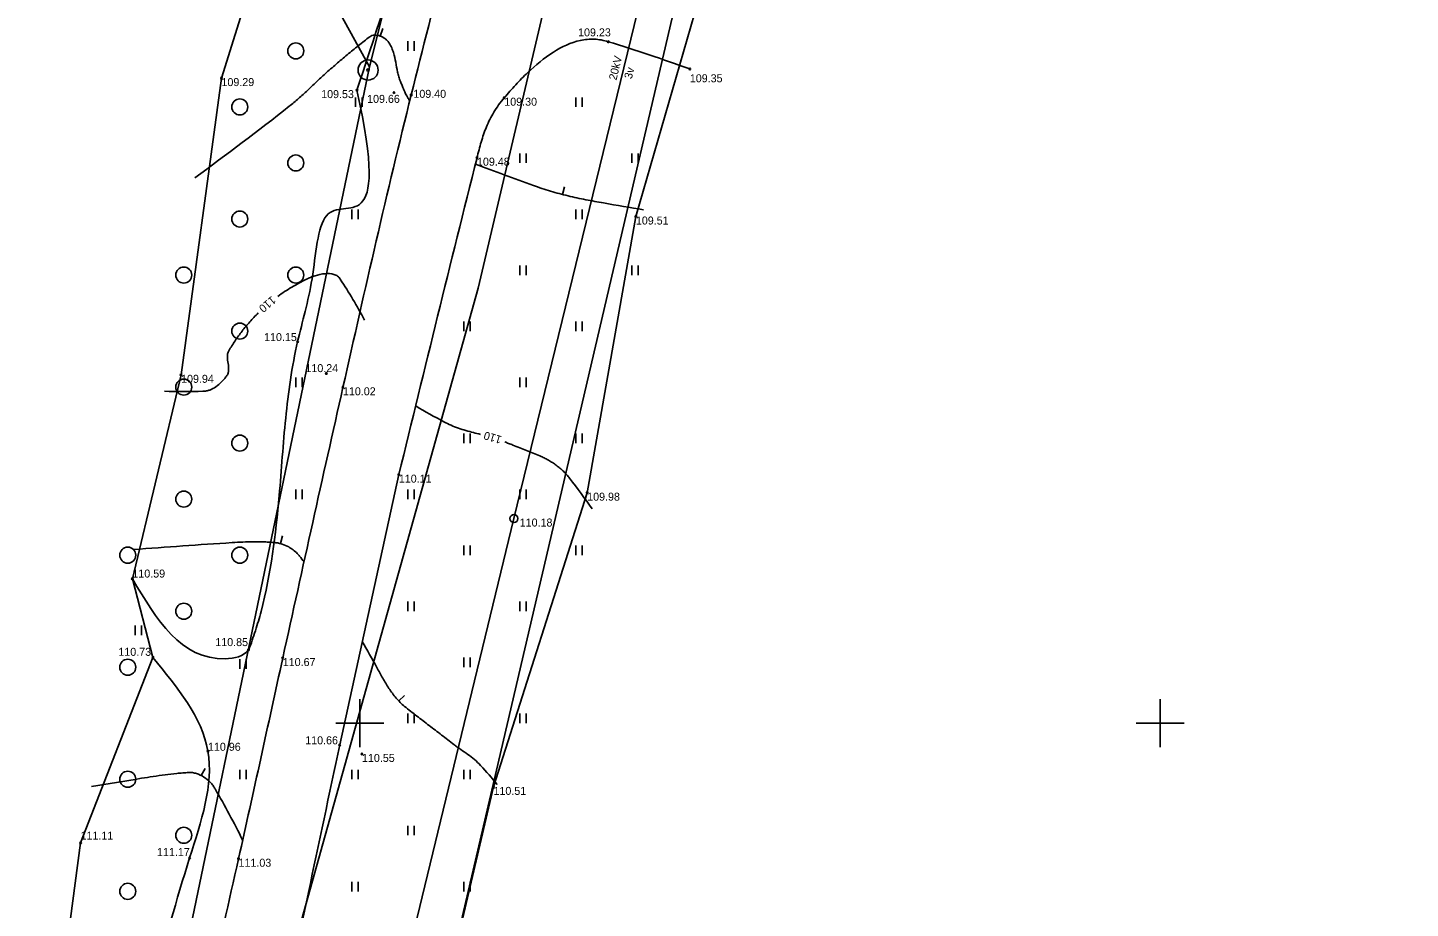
# Model space of a CAD drawing. Extents: x 551610 to 552368, y 324982 to 326143.
# Drawn here: x 552129.2 to 552215.6, y 325838.4 to 325893.5 of the extents above; entities that cross this region are included whole.
import ezdxf

# ---------------------------------------------------------------- set-up
doc = ezdxf.new("R2010")
doc.units = 0
for name, color, linetype in [('CELI_CMAL_####_####_#', 7, 'Continuous'), ('DREN_VADP_####_####_#', 7, 'Continuous'), ('ELEK_ELEM_####_####_#', 7, 'Continuous'), ('ELEK_VADV_VSPR_####_#', 7, 'Continuous'), ('ELEK_VADV_VSPR_TKST_#', 7, 'Continuous'), ('GEOD_ELEM_####_####_#', 7, 'Continuous'), ('RAMI_UZMR_####_####_#', 7, 'Continuous'), ('RELJ_AATZ_####_TKST_#', 7, 'Continuous'), ('RELJ_ELEM_####_####_#', 7, 'Continuous'), ('RELJ_HORZ_####_TKST_#', 7, 'Continuous'), ('RELJ_HORZ_PAMT_####_#', 7, 'Continuous'), ('RELJ_HORZ_RESN_####_#', 7, 'Continuous'), ('ROBZ_ELEM_####_####_#', 7, 'Continuous'), ('ROBZ_IERR_####_####_#', 7, 'Continuous'), ('ROBZ_PROJ_####_####_#', 7, 'Continuous'), ('ROBZ_UZMR_####_####_#', 7, 'Continuous'), ('TERT_ELEM_####_####_#', 7, 'Continuous'), ('TERT_KONT_####_####_#', 7, 'Continuous')]:
    doc.layers.add(name, color=color, linetype=linetype)

msp = doc.modelspace()

# ---------------------------------------------------------------- linework, layer by layer
at = {"layer": 'CELI_CMAL_####_####_#'}
msp.add_line((552148.74, 325848.644), (552152.4369999999, 325865.53), dxfattribs=at)
for points in [[(552193.1530000002, 326058.498), (552187.7610000002, 326033.522), (552185.931, 326025.836), (552182.623, 326010.509), (552178.898, 325994.57), (552174.5870000002, 325975.18700000003), (552170.725, 325959.326), (552166.9570000002, 325943.805), (552162.166, 325925.484), (552157.619, 325906.566), (552153.211, 325889.255), (552148.945, 325870.988), (552145.184, 325854.073), (552142.42, 325841.537), (552138.907, 325825.524), (552136.346, 325811.835), (552132.1340000001, 325792.403), (552128.642, 325776.536), (552124.476, 325760.85500000004), (552119.171, 325744.408), (552114.154, 325729.662), (552107.269, 325711.112), (552102.6020000001, 325692.60000000003), (552098.25, 325673.24600000004), (552095.0360000001, 325660.342), (552094.07, 325654.684), (552090.375, 325639.274), (552086.936, 325626.864), (552083.416, 325616.707), (552075.615, 325601.11600000004), (552067.493, 325588.894), (552057.532, 325575.724), (552047.819, 325564.027), (552043.023, 325558.065), (552034.966, 325548.63800000004), (552024.9820000001, 325537.196), (552011.992, 325521.644), (552004.209, 325511.772), (551994.165, 325499.401), (551988.8505000001, 325492.821), (551983.5360000001, 325486.24100000004), (551978.5845, 325480.2235), (551973.633, 325474.206), (551968.1070000001, 325467.43100000004), (551962.581, 325460.656), (551956.6295, 325453.398), (551950.6780000001, 325446.14), (551944.856, 325439.1545), (551939.034, 325432.169), (551934.3570343803, 325426.6820352657), (551929.019, 325420.799), (551923.551, 325414.762), (551916.855, 325407.6805), (551910.159, 325400.599), (551905.059, 325395.728), (551899.959, 325390.857), (551895.0025000001, 325386.4685), (551890.046, 325382.08), (551884.136, 325377.281), (551878.226, 325372.482), (551871.7760000001, 325367.3625), (551865.326, 325362.243), (551858.6795, 325356.9305), (551852.0330000002, 325351.618), (551843.745, 325345.3560000001), (551837.598, 325340.6635), (551831.451, 325335.971)], [(552170.619, 325890.873), (552165.523, 325892.571), (552165.0858765471, 325892.68360794696), (552164.649732018, 325892.73272216704), (552163.7830904769, 325892.6570731409), (552162.0913726826, 325891.9264912287), (552160.4912185469, 325890.64491370204), (552159.7390315793, 325889.88052015804), (552159.3772825229, 325889.4819504414), (552159.0260000001, 325889.07800000004), (552158.6706879708, 325888.62532227725), (552158.3715591704, 325888.17100888374), (552157.9107345302, 325887.25177655305), (552157.5812926248, 325886.3089059459), (552157.321, 325885.331), (552152.437, 325865.5300000001)], [(552123.648, 325710.821), (552118.899, 325713.558), (552115.684, 325719.782), (552121.413, 325736.994), (552126.623, 325752.679), (552132.0060000002, 325770.988), (552136.086, 325789.025), (552137.595, 325796.266), (552141.2760000001, 325813.528), (552144.831, 325830.202), (552148.74, 325848.644)]]:
    msp.add_spline(points, degree=3, dxfattribs=at)
at = {"layer": 'DREN_VADP_####_####_#'}
msp.add_lwpolyline([(552131.9029999999, 325732.99349999987), (552200.7130000005, 326027.6934999992)], dxfattribs=at)
at = {"layer": 'ELEK_ELEM_####_####_#'}
msp.add_circle((552159.627, 325862.788), 0.25, dxfattribs=at)
at = {"layer": 'ELEK_VADV_VSPR_####_#'}
for p, q in [((552159.627, 325862.788), (552173.878, 325921.26099999994)), ((552145.485, 325804.46599999996), (552159.627, 325862.788))]:
    msp.add_line(p, q, dxfattribs=at)
at = {"layer": 'GEOD_ELEM_####_####_#'}
for p, q in [((552150, 325851.5), (552150, 325850)), ((552200, 325851.5), (552200, 325850)), ((552148.5, 325850), (552150, 325850)), ((552150, 325850), (552150, 325848.5)), ((552150, 325850), (552151.5, 325850)), ((552198.5, 325850), (552200, 325850)), ((552200, 325850), (552200, 325848.5)), ((552200, 325850), (552201.5, 325850))]:
    msp.add_line(p, q, dxfattribs=at)
at = {"layer": 'RAMI_UZMR_####_####_#'}
for points in [[(552154.3400000001, 325828.88), (552158.351, 325846.0240000001), (552164.206, 325864.403), (552167.248, 325881.657), (552171.367, 325895.92600000004), (552174.218, 325900.706), (552175.698, 325914.53600000014), (552180.163, 325932.51), (552183.285, 325949.1440000001), (552189.196, 325966.0300000001), (552192.258, 325979.271), (552197.619, 325997.40000000014), (552196.66, 326006.283), (552200.726, 326023.151), (552204.692, 326038.85700000013), (552207.699, 326055.12900000013), (552213.224, 326075.501), (552215.641, 326092.912), (552207.905, 326094.7910000001)], [(552166.246, 325979.9540000001), (552165.266, 325964.642), (552158.214, 325946.9100000001), (552157.845, 325940.152), (552157.0310000001, 325937.92600000004), (552153.2320000001, 325927.038), (552148.302, 325912.473), (552141.3540000002, 325890.304), (552138.831, 325871.767), (552135.788, 325859.026), (552137.072, 325854.113), (552132.55, 325842.526), (552130.775, 325829.1390000001)]]:
    msp.add_lwpolyline(points, dxfattribs=at)
at = {"layer": 'RELJ_ELEM_####_####_#'}
for centre in [(552165.523, 325892.571), (552141.3540000002, 325890.304), (552170.619, 325890.873), (552149.818, 325889.553), (552152.1390000001, 325889.399), (552153.211, 325889.255), (552159.0260000001, 325889.07800000004), (552157.321, 325885.331), (552167.248, 325881.657), (552146.114, 325873.83900000004), (552138.831, 325871.767), (552147.909, 325871.85000000003), (552148.945, 325870.988), (552152.437, 325865.5300000001), (552164.206, 325864.403), (552135.788, 325859.026), (552137.072, 325854.113), (552143.043, 325854.588), (552145.184, 325854.073), (552140.5110000002, 325848.25700000004), (552148.74, 325848.644), (552150.1360000002, 325848.08300000004), (552158.351, 325846.024), (552132.55, 325842.526), (552139.3620000001, 325841.58300000004), (552142.42, 325841.537)]:
    msp.add_circle(centre, 0.05, dxfattribs=at)
at = {"layer": 'RELJ_HORZ_PAMT_####_#'}
for p, q in [((552151.4368452062, 325893.39831870946), (552151.2663294134, 325892.92829279054)), ((552162.7783925277, 325883.51992151124), (552162.655136803, 325883.0353515717)), ((552145.1762241559, 325861.70516720647), (552145.041159769, 325861.22375510505)), ((552152.787713231, 325851.7404462822), (552152.4266962586, 325851.39451746637)), ((552140.3264285626, 325847.1770119816), (552140.0945060474, 325846.73405380425))]:
    msp.add_line(p, q, dxfattribs=at)
for points in [[(552139.6882936619, 325884.06775471964), (552145.5828598719, 325888.5414222614), (552146.1683381634, 325889.0220747021), (552146.7275486898, 325889.5339260755), (552147.2776656485, 325890.05779779726), (552147.5546809769, 325890.3182479812), (552147.8358632375, 325890.57451128314), (552148.5192217975, 325891.17371854925), (552149.2135513342, 325891.7613186223), (552149.9141765204, 325892.3325213776), (552150.2653889423, 325892.6104768473), (552150.6164220289, 325892.8825366908), (552150.7549481266, 325892.9552018586), (552150.9147571375, 325892.98433165526), (552151.2640199449, 325892.9291286861), (552151.5958025438, 325892.751214885), (552151.7337612944, 325892.6269561417), (552151.792016475, 325892.5578763854), (552151.8416970276, 325892.4848773537), (552151.9914311862, 325892.19260134315), (552152.1006180742, 325891.89429310313), (552152.2425555142, 325891.2882338266), (552152.3579202988, 325890.6840073081), (552152.4338913672, 325890.3879900156), (552152.5371233782, 325890.09892133146), (552152.6417801296, 325889.8384711296), (552152.7455545244, 325889.5763542065), (552152.996685981, 325889.0750161677), (552153.1205427694, 325888.88221776515)], [(552157.22125703, 325884.92661618575), (552160.8428740273, 325883.5951084917), (552161.916888869, 325883.2402834558), (552163.0111942566, 325882.94812560134), (552164.118883158, 325882.7062374708), (552165.2330485401, 325882.5022216062), (552167.7200932148, 325882.0802157792)], [(552135.8535533906, 325860.8535533906), (552142.0183245111, 325861.2846963482), (552142.6893261309, 325861.32261270646), (552143.3614507607, 325861.3389396551), (552144.0337846586, 325861.3281449502), (552144.3697445391, 325861.3108481516), (552144.5376227419, 325861.29892234615), (552144.7054140836, 325861.2846963482), (552144.9240798069, 325861.25152477674), (552145.1403801313, 325861.1935188062), (552145.5551475703, 325861.0107614243), (552146.092451912, 325860.59885333886), (552146.2381905299, 325860.4325691973), (552146.5145062414, 325860.0816199929)], [(552150.1555983181, 325855.10972713004), (552151.0635978606, 325853.4829988785), (552151.4292268247, 325852.8255014427), (552151.8195926524, 325852.178270409), (552152.2648285062, 325851.5765588924), (552152.5174393067, 325851.30378955166), (552152.79506755, 325851.0556200086), (552153.5616530771, 325850.450364866), (552154.3341293698, 325849.85590717435), (552155.1081937671, 325849.2648168943), (552155.8795436086, 325848.6696639864), (552156.0917683748, 325848.51072637393), (552156.3091661533, 325848.3571857479), (552156.7468090429, 325848.0529947635), (552157.1671288676, 325847.7304896494), (552157.544782217, 325847.36306902184), (552158.5855563472, 325846.1700910107)], [(552133.2284499999, 325846.04569999996), (552136.3555670845, 325846.5594657783), (552137.0903161574, 325846.6761099243), (552137.8278916419, 325846.7805298178), (552138.5661256239, 325846.86554795626), (552138.9348120784, 325846.89853839786), (552139.1189291138, 325846.91226144205), (552139.3028501896, 325846.92398683727), (552139.4240657795, 325846.9248981291), (552139.5460518945, 325846.91404508054), (552139.78964902, 325846.85968777334), (552140.2565360753, 325846.6388609965), (552140.6605244441, 325846.30377548496), (552140.8254982111, 325846.1065947592), (552140.9586272149, 325845.8967002166), (552142.6770467813, 325842.70315836824)]]:
    msp.add_spline(points, degree=3, dxfattribs=at)
at = {"layer": 'RELJ_HORZ_RESN_####_#'}
for points in [[(552144.8678960456, 325876.66605734546), (552145.3028569458, 325876.96473049704), (552145.7462312792, 325877.24081287655), (552146.1981160014, 325877.4979272009), (552146.6586080681, 325877.73969618767), (552146.9131580403, 325877.8548522868), (552147.2008824599, 325877.9576491444), (552147.8154339473, 325878.08508013317), (552148.3814211432, 325878.0398191491), (552148.6084401985, 325877.92675104085), (552148.7013475768, 325877.8431139105), (552148.7780026605, 325877.73969618767), (552150.3013175238, 325875.18804877496)], [(552137.7863465219, 325870.7400803062), (552140.1976985326, 325870.7400803062), (552140.4119783427, 325870.7598686917), (552140.6181071887, 325870.8163315354), (552141.0048111917, 325871.02186671866), (552141.3556089473, 325871.32185809914), (552141.5168549845, 325871.49639118946), (552141.5938193932, 325871.5878874417), (552141.6682988621, 325871.6814779204), (552141.765104556, 325871.86229238746), (552141.8019183879, 325872.0581240011), (552141.7702775137, 325872.4743258715), (552141.7227903362, 325872.8890579379), (552141.739796289, 325873.0830522964), (552141.8088709523, 325873.2612946063), (552142.0048507475, 325873.57865331176), (552142.2082251793, 325873.8895748613), (552142.6417325971, 325874.4931114605), (552143.1185424953, 325875.07391433936), (552143.6478041634, 325875.63399343315)], [(552153.4949771118, 325869.81931301963), (552155.2578307128, 325868.83053829323), (552155.6982588138, 325868.6127814439), (552156.1555253898, 325868.4351457046), (552157.103127298, 325868.15609588503), (552157.5353803079, 325868.0435513042)], [(552159.0625858202, 325867.5727312293), (552159.2845442016, 325867.4852974133), (552159.5649029841, 325867.3786749188), (552159.9889091373, 325867.2145387865), (552160.4114059652, 325867.04681330547), (552160.8327743768, 325866.8758135534), (552161.2533952808, 325866.70185460843), (552161.5209340178, 325866.57817135856), (552161.7793840471, 325866.43662532367), (552162.0303184927, 325866.2803671655), (552162.275310479, 325866.11254754604), (552162.5045265309, 325865.9358959709), (552162.7192148534, 325865.7428307826), (552162.919164041, 325865.53430146305), (552163.1024484889, 325865.30812289735), (552164.5264167307, 325863.3861027683)]]:
    msp.add_spline(points, degree=3, dxfattribs=at)
at = {"layer": 'ROBZ_ELEM_####_####_#'}
for radius in [0.6286572993292928, 0.07022819946431776]:
    msp.add_circle((552150.515, 325890.80600000004), radius, dxfattribs=at)
at = {"layer": 'ROBZ_IERR_####_####_#'}
for points in [[(552173.0313052672, 325811.35799134726), (552147.8499999996, 325824.47699999996), (552142.8480000002, 325825.1850000005), (552157.398, 325877.18099999987), (552195.0439999999, 326037.16699999943), (552209.4836984997, 326102.9610309848)], [(552167.4181736156, 326060.02922388975), (552179.7740000002, 326036.6429999992), (552184.7819999997, 326027.1640000008), (552150.5999999996, 325891), (552131.9573063996, 325924.89562773134)]]:
    msp.add_lwpolyline(points, dxfattribs=at)
at = {"layer": 'ROBZ_PROJ_####_####_#'}
for points in [[(551954.7379999999, 325442.1850000005), (552057.9069999997, 325582.4470000006), (552072.4510000004, 325609.6919999998), (552079.6349999999, 325625.8570000008), (552090.8640000002, 325663.8389999997), (552105.8140000004, 325713.2750000004), (552121.3650000002, 325758.78500000015), (552132.3289999999, 325803.1769999992), (552150.5999999996, 325891), (552184.7819999997, 326027.1640000008), (552201.6161839479, 326103.8684859479)], [(552209.4154365199, 326102.6499974255), (552195.0439999999, 326037.16699999943), (552157.398, 325877.18099999987), (552142.8480000002, 325825.1850000005), (552118.4230000004, 325717.2960000001), (552090.6169999996, 325613.8359999992), (552082.9060000004, 325598.3939999994), (552076.2869999995, 325588.0030000005), (552065.0240000002, 325571.6610000004), (552021.9220000004, 325520.0189999994)]]:
    msp.add_lwpolyline(points, dxfattribs=at)
at = {"layer": 'ROBZ_UZMR_####_####_#'}
msp.add_lwpolyline([(552131.9573063996, 325924.89562773134), (552150.5999999996, 325891), (552132.3289999999, 325803.1769999992), (552121.3650000002, 325758.78500000015), (552105.8140000004, 325713.2750000004), (552070.8075174096, 325752.3317897412)], dxfattribs=at)
at = {"layer": 'TERT_ELEM_####_####_#'}
for p, q in [((552153, 325892), (552153, 325892.60000000003)), ((552153.4, 325892), (552153.4, 325892.60000000003)), ((552149.7352887286, 325888.5), (552149.7352887286, 325889.10000000003)), ((552150.1352887286, 325888.5), (552150.1352887286, 325889.10000000003)), ((552163.5, 325888.5), (552163.5, 325889.10000000003)), ((552163.9, 325888.5), (552163.9, 325889.10000000003)), ((552160, 325885), (552160, 325885.60000000003)), ((552160.4, 325885), (552160.4, 325885.60000000003)), ((552167, 325885), (552167, 325885.60000000003)), ((552167.4, 325885), (552167.4, 325885.60000000003)), ((552149.5, 325881.5), (552149.5, 325882.10000000003)), ((552149.9, 325881.5), (552149.9, 325882.10000000003)), ((552163.5, 325881.5), (552163.5, 325882.10000000003)), ((552163.9, 325881.5), (552163.9, 325882.10000000003)), ((552160, 325878), (552160, 325878.60000000003)), ((552160.4, 325878), (552160.4, 325878.60000000003)), ((552167, 325878), (552167, 325878.60000000003)), ((552167.4, 325878), (552167.4, 325878.60000000003)), ((552156.5, 325874.5), (552156.5, 325875.10000000003)), ((552156.9, 325874.5), (552156.9, 325875.10000000003)), ((552163.5, 325874.5), (552163.5, 325875.10000000003)), ((552163.9, 325874.5), (552163.9, 325875.10000000003)), ((552146, 325871), (552146, 325871.60000000003)), ((552146.4, 325871), (552146.4, 325871.60000000003)), ((552160, 325871), (552160, 325871.60000000003)), ((552160.4, 325871), (552160.4, 325871.60000000003)), ((552156.5, 325867.5), (552156.5, 325868.10000000003)), ((552156.9, 325867.5), (552156.9, 325868.10000000003)), ((552163.5, 325867.5), (552163.5, 325868.10000000003)), ((552163.9, 325867.5), (552163.9, 325868.10000000003)), ((552146, 325864), (552146, 325864.60000000003)), ((552146.4, 325864), (552146.4, 325864.60000000003)), ((552153, 325864), (552153, 325864.60000000003)), ((552153.4, 325864), (552153.4, 325864.60000000003)), ((552160, 325864), (552160, 325864.60000000003)), ((552160.4, 325864), (552160.4, 325864.60000000003)), ((552156.5, 325860.5), (552156.5, 325861.10000000003)), ((552156.9, 325860.5), (552156.9, 325861.10000000003)), ((552163.5, 325860.5), (552163.5, 325861.10000000003)), ((552163.9, 325860.5), (552163.9, 325861.10000000003)), ((552153, 325857), (552153, 325857.60000000003)), ((552153.4, 325857), (552153.4, 325857.60000000003)), ((552160, 325857), (552160, 325857.60000000003)), ((552160.4, 325857), (552160.4, 325857.60000000003)), ((552135.9643589589, 325855.4995585655), (552135.9643589589, 325856.0995585655)), ((552136.3643589589, 325855.4995585655), (552136.3643589589, 325856.0995585655)), ((552142.5, 325853.3968083338), (552142.5, 325853.9968083338)), ((552142.9, 325853.3968083338), (552142.9, 325853.9968083338)), ((552156.5, 325853.5), (552156.5, 325854.10000000003)), ((552156.9, 325853.5), (552156.9, 325854.10000000003)), ((552153, 325850), (552153, 325850.60000000003)), ((552153.4, 325850), (552153.4, 325850.60000000003)), ((552160, 325850), (552160, 325850.60000000003)), ((552160.4, 325850), (552160.4, 325850.60000000003)), ((552142.5, 325846.5), (552142.5, 325847.10000000003)), ((552142.9, 325846.5), (552142.9, 325847.10000000003)), ((552149.5, 325846.5), (552149.5, 325847.10000000003)), ((552149.9, 325846.5), (552149.9, 325847.10000000003)), ((552156.5, 325846.5), (552156.5, 325847.10000000003)), ((552156.9, 325846.5), (552156.9, 325847.10000000003)), ((552153, 325843), (552153, 325843.60000000003)), ((552153.4, 325843), (552153.4, 325843.60000000003)), ((552149.5, 325839.5), (552149.5, 325840.10000000003)), ((552149.9, 325839.5), (552149.9, 325840.10000000003)), ((552156.5, 325839.5), (552156.5, 325840.10000000003)), ((552156.9, 325839.5), (552156.9, 325840.10000000003))]:
    msp.add_line(p, q, dxfattribs=at)
for centre in [(552146, 325892), (552142.5, 325888.5), (552146, 325885), (552142.5, 325881.5), (552139, 325878), (552146, 325878), (552142.5, 325874.5), (552139, 325871), (552142.5, 325867.5), (552139, 325864), (552135.5, 325860.5), (552142.5, 325860.5), (552139, 325857), (552135.5, 325853.5), (552135.5, 325846.5), (552139, 325843), (552135.5, 325839.5)]:
    msp.add_circle(centre, 0.5, dxfattribs=at)
at = {"layer": 'TERT_KONT_####_####_#'}
for points in [[(552149.818, 325889.553), (552155.6020000001, 325909.452), (552158.6880000001, 325926.167), (552159.272, 325929.006), (552157.0310000001, 325937.92600000004), (552156.2418347802, 325937.92600000004)], [(552135.788, 325859.026), (552141.586, 325854.032), (552143.043, 325854.588), (552143.2662051873, 325855.184848632), (552143.4707677943, 325855.7828118263), (552143.8281387775, 325856.981758531), (552144.9614649067, 325864.226053741), (552145.3663689588, 325869.056360998), (552145.6639555158, 325871.45622599253), (552146.114, 325873.83900000004), (552147.0142318433, 325877.7719143963), (552147.9147317011, 325881.70660976256), (552149.818, 325889.553), (552149.818, 325889.5530000001)], [(552099.92, 325715.29000000004), (552106.777, 325713.749), (552107.0318047393, 325714.2189070875), (552112.775, 325731.175), (552117.1070000001, 325745.403), (552122.573, 325762.509), (552125.774, 325777.16), (552130.564, 325793.19200000004), (552133.581, 325812.289), (552135.5750000001, 325826.218), (552139.3620000001, 325841.58300000004), (552140.5110000002, 325848.25700000004), (552137.072, 325854.113)]]:
    msp.add_spline(points, degree=3, dxfattribs=at)

# ---------------------------------------------------------------- texts
at = {"layer": 'ELEK_VADV_VSPR_TKST_#'}
for s, p in [('20kV', (552166.031646144, 325890.1374682908)), ('3v', (552166.9919530759, 325890.2185319511))]:
    msp.add_text(s, height=0.5, rotation=76.30294206974958, dxfattribs=at).set_placement(p)
at = {"layer": 'RELJ_AATZ_####_TKST_#'}
for s, p in [('109.23', (552163.6372602914, 325892.9104630915)), ('109.29', (552141.3540000002, 325889.804)), ('109.35', (552170.619, 325890.0419441329)), ('109.53', (552147.583978191, 325889.053)), ('109.40', (552153.3461222869, 325889.0705018152)), ('109.66', (552150.4544754908, 325888.7547705988)), ('109.30', (552159.0260000001, 325888.57800000004)), ('109.48', (552157.321, 325884.831)), ('109.51', (552167.248, 325881.157)), ('110.15', (552144.0173525161, 325873.8753530858)), ('110.24', (552146.6005658559, 325871.93367835804)), ('109.94', (552138.831, 325871.267)), ('110.02', (552148.945, 325870.488)), ('110.11', (552152.437, 325865.0300000001)), ('109.98', (552164.206, 325863.903)), ('110.18', (552159.9893362124, 325862.288)), ('110.59', (552135.788, 325859.1029176049)), ('110.85', (552140.9685511772, 325854.8194491061)), ('110.73', (552134.9122954488, 325854.2119011761)), ('110.67', (552145.184, 325853.573)), ('110.96', (552140.5110000002, 325848.28046705114)), ('110.66', (552146.5884880807, 325848.6844993749)), ('110.55', (552150.1360000002, 325847.58300000004)), ('110.51', (552158.351, 325845.524)), ('111.11', (552132.55, 325842.7300926826)), ('111.17', (552137.326157545, 325841.7049892928)), ('111.03', (552142.42, 325841.037))]:
    msp.add_text(s, height=0.5, dxfattribs=at).set_placement(p)
at = {"layer": 'RELJ_HORZ_####_TKST_#'}
for height, rotation, p in [(0.49999999999999994, 220.22750039279896, (552144.4956278218, 325876.71904642216)), (0.5, 163.43078169329473, (552158.904877431, 325867.91932835325))]:
    msp.add_text('110', height=height, rotation=rotation, dxfattribs=at).set_placement(p)

doc.saveas('drawing.dxf')
